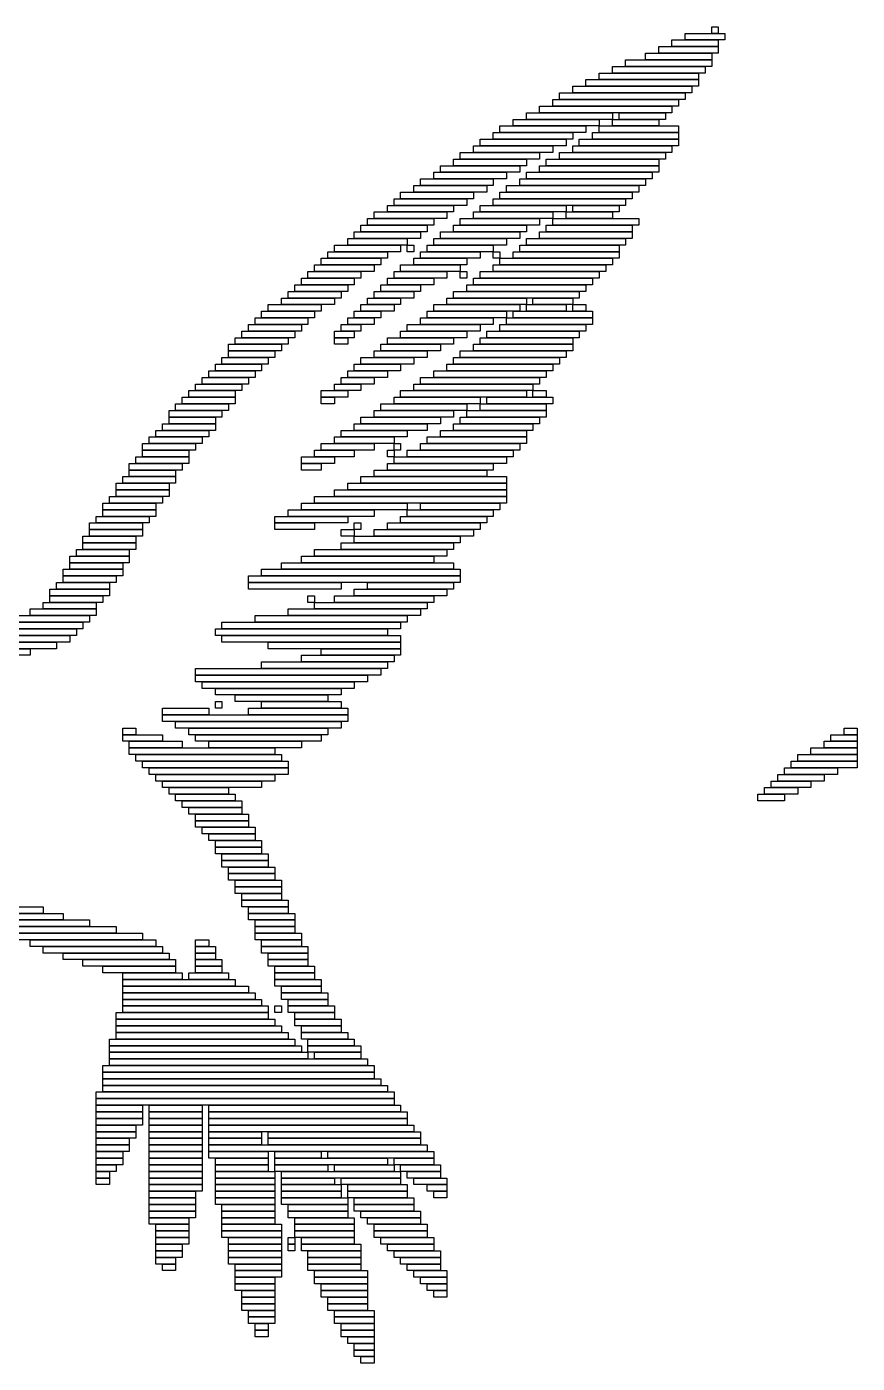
# Model space of a CAD drawing. Extents: x 414 to 630, y 411 to 613.
# Drawn here: x 504.5 to 630, y 411 to 613 of the extents above; entities that cross this region are included whole.
import ezdxf

# ---------------------------------------------------------------- set-up
doc = ezdxf.new("R2010")
doc.units = 0

msp = doc.modelspace()

# ---------------------------------------------------------------- linework, layer by layer
for p, q in [((608, 613), (609, 613)), ((608, 612), (608, 613)), ((609, 613), (609, 612)), ((602, 611), (609, 611)), ((602, 610), (602, 611)), ((604, 612), (610, 612)), ((604, 611), (604, 612)), ((610, 611), (604, 611)), ((609, 612), (608, 612)), ((609, 611), (609, 610)), ((610, 612), (610, 611)), ((598, 609), (608, 609)), ((598, 608), (598, 609)), ((600, 610), (609, 610)), ((600, 609), (600, 610)), ((609, 609), (600, 609)), ((609, 610), (602, 610)), ((608, 609), (608, 608)), ((609, 610), (609, 609)), ((591, 606), (606, 606)), ((591, 605), (591, 606)), ((593, 607), (607, 607)), ((593, 606), (593, 607)), ((607, 606), (593, 606)), ((595, 608), (608, 608)), ((595, 607), (595, 608)), ((608, 607), (595, 607)), ((608, 608), (598, 608)), ((606, 606), (606, 605)), ((607, 607), (607, 606)), ((608, 608), (608, 607)), ((587, 604), (605, 604)), ((587, 603), (587, 604)), ((589, 605), (606, 605)), ((589, 604), (589, 605)), ((606, 604), (589, 604)), ((606, 605), (591, 605)), ((605, 604), (605, 603)), ((606, 605), (606, 604)), ((584, 602), (603, 602)), ((584, 601), (584, 602)), ((585, 603), (604, 603)), ((585, 602), (585, 603)), ((604, 602), (585, 602)), ((605, 603), (587, 603)), ((603, 602), (603, 601)), ((604, 603), (604, 602)), ((580, 600), (593, 600)), ((580, 599), (580, 600)), ((582, 601), (602, 601)), ((582, 600), (582, 601)), ((602, 600), (582, 600)), ((603, 601), (584, 601)), ((593, 600), (593, 599)), ((594, 600), (601, 600)), ((594, 599), (594, 600)), ((601, 600), (601, 599)), ((602, 601), (602, 600)), ((576, 598), (589, 598)), ((576, 597), (576, 598)), ((578, 599), (591, 599)), ((578, 598), (578, 599)), ((591, 598), (578, 598)), ((593, 599), (580, 599)), ((589, 598), (589, 597)), ((591, 599), (591, 598)), ((591, 598), (603, 598)), ((591, 597), (591, 598)), ((593, 599), (600, 599)), ((593, 598), (593, 599)), ((600, 598), (593, 598)), ((601, 599), (594, 599)), ((600, 599), (600, 598)), ((603, 598), (603, 597)), ((573, 596), (586, 596)), ((573, 595), (573, 596)), ((575, 597), (587, 597)), ((575, 596), (575, 597)), ((587, 596), (575, 596)), ((589, 597), (576, 597)), ((586, 596), (586, 595)), ((587, 597), (587, 596)), ((588, 596), (603, 596)), ((588, 595), (588, 596)), ((590, 597), (603, 597)), ((590, 596), (590, 597)), ((603, 596), (590, 596)), ((603, 597), (591, 597)), ((603, 597), (603, 596)), ((603, 596), (603, 595)), ((570, 594), (582, 594)), ((570, 593), (570, 594)), ((572, 595), (584, 595)), ((572, 594), (572, 595)), ((584, 594), (572, 594)), ((586, 595), (573, 595)), ((582, 594), (582, 593)), ((584, 595), (584, 594)), ((585, 594), (601, 594)), ((585, 593), (585, 594)), ((587, 595), (602, 595)), ((587, 594), (587, 595)), ((602, 594), (587, 594)), ((603, 595), (588, 595)), ((601, 594), (601, 593)), ((602, 595), (602, 594)), ((567, 592), (579, 592)), ((567, 591), (567, 592)), ((569, 593), (580, 593)), ((569, 592), (569, 593)), ((580, 592), (569, 592)), ((582, 593), (570, 593)), ((579, 592), (579, 591)), ((580, 593), (580, 592)), ((582, 592), (600, 592)), ((582, 591), (582, 592)), ((583, 593), (600, 593)), ((583, 592), (583, 593)), ((600, 592), (583, 592)), ((601, 593), (585, 593)), ((600, 593), (600, 592)), ((600, 592), (600, 591)), ((564, 590), (575, 590)), ((564, 589), (564, 590)), ((566, 591), (577, 591)), ((566, 590), (566, 591)), ((577, 590), (566, 590)), ((579, 591), (567, 591)), ((575, 590), (575, 589)), ((577, 591), (577, 590)), ((579, 590), (598, 590)), ((579, 589), (579, 590)), ((580, 591), (599, 591)), ((580, 590), (580, 591)), ((599, 590), (580, 590)), ((600, 591), (582, 591)), ((598, 590), (598, 589)), ((599, 591), (599, 590)), ((561, 588), (572, 588)), ((561, 587), (561, 588)), ((563, 589), (574, 589)), ((563, 588), (563, 589)), ((574, 588), (563, 588)), ((575, 589), (564, 589)), ((572, 588), (572, 587)), ((574, 589), (574, 588)), ((576, 588), (596, 588)), ((576, 587), (576, 588)), ((577, 589), (597, 589)), ((577, 588), (577, 589)), ((597, 588), (577, 588)), ((598, 589), (579, 589)), ((596, 588), (596, 587)), ((597, 589), (597, 588)), ((559, 586), (569, 586)), ((559, 585), (559, 586)), ((560, 587), (571, 587)), ((560, 586), (560, 587)), ((571, 586), (560, 586)), ((572, 587), (561, 587)), ((569, 586), (569, 585)), ((571, 587), (571, 586)), ((573, 586), (586, 586)), ((573, 585), (573, 586)), ((575, 587), (595, 587)), ((575, 586), (575, 587)), ((595, 586), (575, 586)), ((596, 587), (576, 587)), ((586, 586), (586, 585)), ((587, 586), (594, 586)), ((587, 585), (587, 586)), ((594, 586), (594, 585)), ((595, 587), (595, 586)), ((556, 584), (566, 584)), ((556, 583), (556, 584)), ((557, 585), (568, 585)), ((557, 584), (557, 585)), ((568, 584), (557, 584)), ((569, 585), (559, 585)), ((566, 584), (566, 583)), ((568, 585), (568, 584)), ((570, 584), (582, 584)), ((570, 583), (570, 584)), ((572, 585), (584, 585)), ((572, 584), (572, 585)), ((584, 584), (572, 584)), ((586, 585), (573, 585)), ((582, 584), (582, 583)), ((584, 585), (584, 584)), ((584, 584), (597, 584)), ((584, 583), (584, 584)), ((586, 585), (593, 585)), ((586, 584), (586, 585)), ((593, 584), (586, 584)), ((594, 585), (587, 585)), ((593, 585), (593, 584)), ((597, 584), (597, 583)), ((554, 582), (564, 582)), ((554, 581), (554, 582)), ((555, 583), (565, 583)), ((555, 582), (555, 583)), ((565, 582), (555, 582)), ((566, 583), (556, 583)), ((564, 582), (564, 581)), ((565, 583), (565, 582)), ((567, 582), (579, 582)), ((567, 581), (567, 582)), ((569, 583), (580, 583)), ((569, 582), (569, 583)), ((580, 582), (569, 582)), ((582, 583), (570, 583)), ((579, 582), (579, 581)), ((580, 583), (580, 582)), ((582, 582), (596, 582)), ((582, 581), (582, 582)), ((583, 583), (596, 583)), ((583, 582), (583, 583)), ((596, 582), (583, 582)), ((597, 583), (584, 583)), ((596, 583), (596, 582)), ((596, 582), (596, 581)), ((551, 580), (561, 580)), ((551, 579), (551, 580)), ((553, 581), (562, 581)), ((553, 580), (553, 581)), ((562, 580), (553, 580)), ((564, 581), (554, 581)), ((561, 580), (561, 579)), ((562, 581), (562, 580)), ((562, 580), (563, 580)), ((562, 579), (562, 580)), ((563, 580), (563, 579)), ((565, 580), (575, 580)), ((565, 579), (565, 580)), ((566, 581), (577, 581)), ((566, 580), (566, 581)), ((577, 580), (566, 580)), ((579, 581), (567, 581)), ((575, 580), (575, 579)), ((577, 581), (577, 580)), ((579, 580), (594, 580)), ((579, 579), (579, 580)), ((580, 581), (595, 581)), ((580, 580), (580, 581)), ((595, 580), (580, 580)), ((596, 581), (582, 581)), ((594, 580), (594, 579)), ((595, 581), (595, 580)), ((549, 578), (558, 578)), ((549, 577), (549, 578)), ((550, 579), (559, 579)), ((550, 578), (550, 579)), ((559, 578), (550, 578)), ((561, 579), (551, 579)), ((558, 578), (558, 577)), ((559, 579), (559, 578)), ((563, 579), (562, 579)), ((563, 578), (571, 578)), ((563, 577), (563, 578)), ((564, 579), (573, 579)), ((564, 578), (564, 579)), ((573, 578), (564, 578)), ((575, 579), (565, 579)), ((571, 578), (571, 577)), ((573, 579), (573, 578)), ((575, 579), (576, 579)), ((575, 578), (575, 579)), ((576, 578), (575, 578)), ((576, 579), (576, 578)), ((576, 578), (593, 578)), ((576, 577), (576, 578)), ((578, 579), (594, 579)), ((578, 578), (578, 579)), ((594, 578), (578, 578)), ((594, 579), (579, 579)), ((593, 578), (593, 577)), ((594, 579), (594, 578)), ((547, 576), (555, 576)), ((547, 575), (547, 576)), ((548, 577), (557, 577)), ((548, 576), (548, 577)), ((557, 576), (548, 576)), ((558, 577), (549, 577)), ((555, 576), (555, 575)), ((557, 577), (557, 576)), ((560, 576), (568, 576)), ((560, 575), (560, 576)), ((561, 577), (570, 577)), ((561, 576), (561, 577)), ((570, 576), (561, 576)), ((571, 577), (563, 577)), ((568, 576), (568, 575)), ((570, 577), (570, 576)), ((570, 576), (571, 576)), ((570, 575), (570, 576)), ((571, 576), (571, 575)), ((573, 576), (591, 576)), ((573, 575), (573, 576)), ((575, 577), (592, 577)), ((575, 576), (575, 577)), ((592, 576), (575, 576)), ((593, 577), (576, 577)), ((591, 576), (591, 575)), ((592, 577), (592, 576)), ((545, 574), (553, 574)), ((545, 573), (545, 574)), ((546, 575), (554, 575)), ((546, 574), (546, 575)), ((554, 574), (546, 574)), ((555, 575), (547, 575)), ((553, 574), (553, 573)), ((554, 575), (554, 574)), ((558, 574), (564, 574)), ((558, 573), (558, 574)), ((559, 575), (566, 575)), ((559, 574), (559, 575)), ((566, 574), (559, 574)), ((568, 575), (560, 575)), ((564, 574), (564, 573)), ((566, 575), (566, 574)), ((571, 575), (570, 575)), ((571, 574), (589, 574)), ((571, 573), (571, 574)), ((572, 575), (590, 575)), ((572, 574), (572, 575)), ((590, 574), (572, 574)), ((591, 575), (573, 575)), ((589, 574), (589, 573)), ((590, 575), (590, 574)), ((543, 572), (551, 572)), ((543, 571), (543, 572)), ((544, 573), (552, 573)), ((544, 572), (544, 573)), ((552, 572), (544, 572)), ((553, 573), (545, 573)), ((551, 572), (551, 571)), ((552, 573), (552, 572)), ((556, 572), (561, 572)), ((556, 571), (556, 572)), ((557, 573), (563, 573)), ((557, 572), (557, 573)), ((563, 572), (557, 572)), ((564, 573), (558, 573)), ((561, 572), (561, 571)), ((563, 573), (563, 572)), ((568, 572), (580, 572)), ((568, 571), (568, 572)), ((569, 573), (588, 573)), ((569, 572), (569, 573)), ((588, 572), (569, 572)), ((589, 573), (571, 573)), ((580, 572), (580, 571)), ((581, 572), (587, 572)), ((581, 571), (581, 572)), ((587, 572), (587, 571)), ((588, 573), (588, 572)), ((540, 570), (548, 570)), ((540, 569), (540, 570)), ((541, 571), (549, 571)), ((541, 570), (541, 571)), ((549, 570), (541, 570)), ((551, 571), (543, 571)), ((548, 570), (548, 569)), ((549, 571), (549, 570)), ((554, 570), (558, 570)), ((554, 569), (554, 570)), ((555, 571), (560, 571)), ((555, 570), (555, 571)), ((560, 570), (555, 570)), ((561, 571), (556, 571)), ((558, 570), (558, 569)), ((560, 571), (560, 570)), ((565, 570), (577, 570)), ((565, 569), (565, 570)), ((566, 571), (579, 571)), ((566, 570), (566, 571)), ((579, 570), (566, 570)), ((580, 571), (568, 571)), ((577, 570), (577, 569)), ((578, 570), (590, 570)), ((578, 569), (578, 570)), ((579, 571), (579, 570)), ((580, 571), (586, 571)), ((580, 570), (580, 571)), ((586, 570), (580, 570)), ((587, 571), (581, 571)), ((586, 571), (586, 570)), ((587, 571), (589, 571)), ((587, 570), (587, 571)), ((589, 570), (587, 570)), ((589, 571), (589, 570)), ((590, 570), (590, 569)), ((538, 568), (546, 568)), ((538, 567), (538, 568)), ((539, 569), (547, 569)), ((539, 568), (539, 569)), ((547, 568), (539, 568)), ((548, 569), (540, 569)), ((546, 568), (546, 567)), ((547, 569), (547, 568)), ((552, 568), (555, 568)), ((552, 567), (552, 568)), ((553, 569), (557, 569)), ((553, 568), (553, 569)), ((557, 568), (553, 568)), ((558, 569), (554, 569)), ((555, 568), (555, 567)), ((557, 569), (557, 568)), ((562, 568), (573, 568)), ((562, 567), (562, 568)), ((564, 569), (575, 569)), ((564, 568), (564, 569)), ((575, 568), (564, 568)), ((577, 569), (565, 569)), ((573, 568), (573, 567)), ((575, 569), (575, 568)), ((576, 568), (589, 568)), ((576, 567), (576, 568)), ((577, 569), (590, 569)), ((577, 568), (577, 569)), ((590, 568), (577, 568)), ((590, 569), (578, 569)), ((589, 568), (589, 567)), ((590, 569), (590, 568)), ((536, 566), (544, 566)), ((536, 565), (536, 566)), ((537, 567), (545, 567)), ((537, 566), (537, 567)), ((545, 566), (537, 566)), ((546, 567), (538, 567)), ((544, 566), (544, 565)), ((545, 567), (545, 566)), ((551, 567), (554, 567)), ((551, 566), (551, 567)), ((554, 566), (551, 566)), ((551, 566), (553, 566)), ((551, 565), (551, 566)), ((555, 567), (552, 567)), ((553, 566), (553, 565)), ((554, 567), (554, 566)), ((559, 566), (569, 566)), ((559, 565), (559, 566)), ((561, 567), (571, 567)), ((561, 566), (561, 567)), ((571, 566), (561, 566)), ((573, 567), (562, 567)), ((569, 566), (569, 565)), ((571, 567), (571, 566)), ((573, 566), (587, 566)), ((573, 565), (573, 566)), ((574, 567), (588, 567)), ((574, 566), (574, 567)), ((588, 566), (574, 566)), ((589, 567), (576, 567)), ((587, 566), (587, 565)), ((588, 567), (588, 566)), ((535, 565), (543, 565)), ((535, 564), (535, 565)), ((543, 564), (535, 564)), ((535, 564), (542, 564)), ((535, 563), (535, 564)), ((544, 565), (536, 565)), ((542, 564), (542, 563)), ((543, 565), (543, 564)), ((553, 565), (551, 565)), ((557, 564), (565, 564)), ((557, 563), (557, 564)), ((558, 565), (567, 565)), ((558, 564), (558, 565)), ((567, 564), (558, 564)), ((569, 565), (559, 565)), ((565, 564), (565, 563)), ((567, 565), (567, 564)), ((570, 564), (586, 564)), ((570, 563), (570, 564)), ((572, 565), (587, 565)), ((572, 564), (572, 565)), ((587, 564), (572, 564)), ((587, 565), (573, 565)), ((586, 564), (586, 563)), ((587, 565), (587, 564)), ((533, 562), (540, 562)), ((533, 561), (533, 562)), ((534, 563), (541, 563)), ((534, 562), (534, 563)), ((541, 562), (534, 562)), ((542, 563), (535, 563)), ((540, 562), (540, 561)), ((541, 563), (541, 562)), ((554, 562), (561, 562)), ((554, 561), (554, 562)), ((555, 563), (563, 563)), ((555, 562), (555, 563)), ((563, 562), (555, 562)), ((565, 563), (557, 563)), ((561, 562), (561, 561)), ((563, 563), (563, 562)), ((568, 562), (584, 562)), ((568, 561), (568, 562)), ((569, 563), (585, 563)), ((569, 562), (569, 563)), ((585, 562), (569, 562)), ((586, 563), (570, 563)), ((584, 562), (584, 561)), ((585, 563), (585, 562)), ((531, 560), (538, 560)), ((531, 559), (531, 560)), ((532, 561), (539, 561)), ((532, 560), (532, 561)), ((539, 560), (532, 560)), ((540, 561), (533, 561)), ((538, 560), (538, 559)), ((539, 561), (539, 560)), ((552, 560), (557, 560)), ((552, 559), (552, 560)), ((553, 561), (559, 561)), ((553, 560), (553, 561)), ((559, 560), (553, 560)), ((561, 561), (554, 561)), ((557, 560), (557, 559)), ((559, 561), (559, 560)), ((564, 560), (582, 560)), ((564, 559), (564, 560)), ((566, 561), (583, 561)), ((566, 560), (566, 561)), ((583, 560), (566, 560)), ((584, 561), (568, 561)), ((582, 560), (582, 559)), ((583, 561), (583, 560)), ((529, 558), (536, 558)), ((529, 557), (529, 558)), ((530, 559), (537, 559)), ((530, 558), (530, 559)), ((537, 558), (530, 558)), ((538, 559), (531, 559)), ((536, 558), (536, 557)), ((537, 559), (537, 558)), ((549, 558), (553, 558)), ((549, 557), (549, 558)), ((551, 559), (555, 559)), ((551, 558), (551, 559)), ((555, 558), (551, 558)), ((557, 559), (552, 559)), ((553, 558), (553, 557)), ((555, 559), (555, 558)), ((561, 558), (580, 558)), ((561, 557), (561, 558)), ((563, 559), (581, 559)), ((563, 558), (563, 559)), ((581, 558), (563, 558)), ((582, 559), (564, 559)), ((580, 558), (580, 557)), ((581, 559), (581, 558)), ((581, 558), (583, 558)), ((581, 557), (581, 558)), ((583, 558), (583, 557)), ((527, 556), (535, 556)), ((527, 555), (527, 556)), ((528, 557), (536, 557)), ((528, 556), (528, 557)), ((536, 556), (528, 556)), ((536, 557), (529, 557)), ((535, 556), (535, 555)), ((536, 557), (536, 556)), ((553, 557), (549, 557)), ((549, 557), (551, 557)), ((549, 556), (549, 557)), ((551, 556), (549, 556)), ((551, 557), (551, 556)), ((558, 556), (571, 556)), ((558, 555), (558, 556)), ((560, 557), (573, 557)), ((560, 556), (560, 557)), ((573, 556), (560, 556)), ((580, 557), (561, 557)), ((571, 556), (571, 555)), ((573, 557), (573, 556)), ((573, 556), (583, 556)), ((573, 555), (573, 556)), ((574, 557), (584, 557)), ((574, 556), (574, 557)), ((584, 556), (574, 556)), ((583, 557), (581, 557)), ((583, 556), (583, 555)), ((584, 557), (584, 556)), ((526, 555), (534, 555)), ((526, 554), (526, 555)), ((534, 554), (526, 554)), ((526, 554), (533, 554)), ((526, 553), (526, 554)), ((535, 555), (527, 555)), ((533, 554), (533, 553)), ((534, 555), (534, 554)), ((555, 554), (567, 554)), ((555, 553), (555, 554)), ((557, 555), (569, 555)), ((557, 554), (557, 555)), ((569, 554), (557, 554)), ((571, 555), (558, 555)), ((567, 554), (567, 553)), ((569, 555), (569, 554)), ((570, 554), (582, 554)), ((570, 553), (570, 554)), ((571, 555), (583, 555)), ((571, 554), (571, 555)), ((583, 554), (571, 554)), ((583, 555), (573, 555)), ((582, 554), (582, 553)), ((583, 555), (583, 554)), ((524, 552), (532, 552)), ((524, 551), (524, 552)), ((525, 553), (533, 553)), ((525, 552), (525, 553)), ((533, 552), (525, 552)), ((533, 553), (526, 553)), ((532, 552), (532, 551)), ((533, 553), (533, 552)), ((552, 552), (562, 552)), ((552, 551), (552, 552)), ((554, 553), (565, 553)), ((554, 552), (554, 553)), ((565, 552), (554, 552)), ((567, 553), (555, 553)), ((562, 552), (562, 551)), ((565, 553), (565, 552)), ((567, 552), (580, 552)), ((567, 551), (567, 552)), ((569, 553), (581, 553)), ((569, 552), (569, 553)), ((581, 552), (569, 552)), ((582, 553), (570, 553)), ((580, 552), (580, 551)), ((581, 553), (581, 552)), ((522, 550), (530, 550)), ((522, 549), (522, 550)), ((523, 551), (531, 551)), ((523, 550), (523, 551)), ((531, 550), (523, 550)), ((532, 551), (524, 551)), ((530, 550), (530, 549)), ((531, 551), (531, 550)), ((549, 550), (557, 550)), ((549, 549), (549, 550)), ((551, 551), (560, 551)), ((551, 550), (551, 551)), ((560, 550), (551, 550)), ((562, 551), (552, 551)), ((557, 550), (557, 549)), ((560, 551), (560, 550)), ((560, 550), (561, 550)), ((560, 549), (560, 550)), ((561, 550), (561, 549)), ((564, 550), (579, 550)), ((564, 549), (564, 550)), ((565, 551), (580, 551)), ((565, 550), (565, 551)), ((580, 550), (565, 550)), ((580, 551), (567, 551)), ((579, 550), (579, 549)), ((580, 551), (580, 550)), ((521, 548), (529, 548)), ((521, 547), (521, 548)), ((530, 549), (522, 549)), ((522, 549), (529, 549)), ((522, 548), (522, 549)), ((529, 548), (522, 548)), ((529, 549), (529, 548)), ((529, 548), (529, 547)), ((546, 548), (551, 548)), ((546, 547), (546, 548)), ((548, 549), (554, 549)), ((548, 548), (548, 549)), ((554, 548), (548, 548)), ((557, 549), (549, 549)), ((551, 548), (551, 547)), ((554, 549), (554, 548)), ((559, 549), (560, 549)), ((559, 548), (559, 549)), ((560, 548), (559, 548)), ((561, 549), (560, 549)), ((560, 549), (560, 548)), ((560, 548), (577, 548)), ((560, 547), (560, 548)), ((562, 549), (578, 549)), ((562, 548), (562, 549)), ((578, 548), (562, 548)), ((579, 549), (564, 549)), ((577, 548), (577, 547)), ((578, 549), (578, 548)), ((520, 547), (528, 547)), ((520, 546), (520, 547)), ((528, 546), (520, 546)), ((520, 546), (527, 546)), ((520, 545), (520, 546)), ((529, 547), (521, 547)), ((527, 546), (527, 545)), ((528, 547), (528, 546)), ((551, 547), (546, 547)), ((546, 547), (549, 547)), ((546, 546), (546, 547)), ((549, 546), (546, 546)), ((549, 547), (549, 546)), ((557, 546), (574, 546)), ((557, 545), (557, 546)), ((559, 547), (575, 547)), ((559, 546), (559, 547)), ((575, 546), (559, 546)), ((577, 547), (560, 547)), ((574, 546), (574, 545)), ((575, 547), (575, 546)), ((518, 544), (526, 544)), ((518, 543), (518, 544)), ((519, 545), (527, 545)), ((519, 544), (519, 545)), ((527, 544), (519, 544)), ((527, 545), (520, 545)), ((526, 544), (526, 543)), ((527, 545), (527, 544)), ((553, 544), (577, 544)), ((553, 543), (553, 544)), ((555, 545), (577, 545)), ((555, 544), (555, 545)), ((577, 544), (555, 544)), ((574, 545), (557, 545)), ((577, 545), (577, 544)), ((577, 544), (577, 543)), ((517, 542), (525, 542)), ((517, 541), (517, 542)), ((526, 543), (518, 543)), ((518, 543), (526, 543)), ((518, 542), (518, 543)), ((526, 542), (518, 542)), ((525, 542), (525, 541)), ((526, 543), (526, 542)), ((548, 542), (577, 542)), ((548, 541), (548, 542)), ((551, 543), (577, 543)), ((551, 542), (551, 543)), ((577, 542), (551, 542)), ((577, 543), (553, 543)), ((577, 543), (577, 542)), ((577, 542), (577, 541)), ((516, 541), (524, 541)), ((516, 540), (516, 541)), ((524, 540), (516, 540)), ((516, 540), (524, 540)), ((516, 539), (516, 540)), ((525, 541), (517, 541)), ((524, 541), (524, 540)), ((524, 540), (524, 539)), ((544, 540), (557, 540)), ((544, 539), (544, 540)), ((546, 541), (562, 541)), ((546, 540), (546, 541)), ((562, 540), (546, 540)), ((577, 541), (548, 541)), ((557, 540), (557, 539)), ((562, 541), (562, 540)), ((562, 540), (575, 540)), ((562, 539), (562, 540)), ((564, 541), (576, 541)), ((564, 540), (564, 541)), ((576, 540), (564, 540)), ((575, 540), (575, 539)), ((576, 541), (576, 540)), ((514, 538), (522, 538)), ((514, 537), (514, 538)), ((515, 539), (523, 539)), ((515, 538), (515, 539)), ((523, 538), (515, 538)), ((524, 539), (516, 539)), ((522, 538), (522, 537)), ((523, 539), (523, 538)), ((542, 539), (553, 539)), ((542, 538), (542, 539)), ((553, 538), (542, 538)), ((542, 538), (548, 538)), ((542, 537), (542, 538)), ((557, 539), (544, 539)), ((548, 538), (548, 537)), ((553, 539), (553, 538)), ((554, 538), (555, 538)), ((554, 537), (554, 538)), ((555, 538), (555, 537)), ((559, 538), (573, 538)), ((559, 537), (559, 538)), ((561, 539), (574, 539)), ((561, 538), (561, 539)), ((574, 538), (561, 538)), ((575, 539), (562, 539)), ((573, 538), (573, 537)), ((574, 539), (574, 538)), ((513, 536), (521, 536)), ((513, 535), (513, 536)), ((522, 537), (514, 537)), ((514, 537), (522, 537)), ((514, 536), (514, 537)), ((522, 536), (514, 536)), ((521, 536), (521, 535)), ((522, 537), (522, 536)), ((548, 537), (542, 537)), ((552, 537), (554, 537)), ((552, 536), (552, 537)), ((554, 536), (552, 536)), ((555, 537), (554, 537)), ((554, 537), (554, 536)), ((554, 536), (570, 536)), ((554, 535), (554, 536)), ((557, 537), (572, 537)), ((557, 536), (557, 537)), ((572, 536), (557, 536)), ((573, 537), (559, 537)), ((570, 536), (570, 535)), ((572, 537), (572, 536)), ((512, 534), (520, 534)), ((512, 533), (512, 534)), ((521, 535), (513, 535)), ((513, 535), (521, 535)), ((513, 534), (513, 535)), ((521, 534), (513, 534)), ((520, 534), (520, 533)), ((521, 535), (521, 534)), ((548, 534), (568, 534)), ((548, 533), (548, 534)), ((552, 535), (569, 535)), ((552, 534), (552, 535)), ((569, 534), (552, 534)), ((570, 535), (554, 535)), ((568, 534), (568, 533)), ((569, 535), (569, 534)), ((511, 533), (520, 533)), ((511, 532), (511, 533)), ((520, 532), (511, 532)), ((511, 532), (519, 532)), ((511, 531), (511, 532)), ((520, 533), (512, 533)), ((519, 532), (519, 531)), ((520, 533), (520, 532)), ((543, 532), (569, 532)), ((543, 531), (543, 532)), ((546, 533), (566, 533)), ((546, 532), (546, 533)), ((566, 532), (546, 532)), ((568, 533), (548, 533)), ((566, 533), (566, 532)), ((569, 532), (569, 531)), ((510, 531), (519, 531)), ((510, 530), (510, 531)), ((519, 530), (510, 530)), ((510, 530), (518, 530)), ((510, 529), (510, 530)), ((519, 531), (511, 531)), ((518, 530), (518, 529)), ((519, 531), (519, 530)), ((538, 530), (570, 530)), ((538, 529), (538, 530)), ((540, 531), (570, 531)), ((540, 530), (540, 531)), ((570, 530), (540, 530)), ((569, 531), (543, 531)), ((570, 531), (570, 530)), ((570, 530), (570, 529)), ((508, 528), (517, 528)), ((508, 527), (508, 528)), ((509, 529), (517, 529)), ((509, 528), (509, 529)), ((517, 528), (509, 528)), ((518, 529), (510, 529)), ((517, 529), (517, 528)), ((517, 528), (517, 527)), ((570, 529), (538, 529)), ((538, 529), (552, 529)), ((538, 528), (538, 529)), ((552, 528), (538, 528)), ((552, 529), (552, 528)), ((554, 528), (568, 528)), ((554, 527), (554, 528)), ((556, 529), (569, 529)), ((556, 528), (556, 529)), ((569, 528), (556, 528)), ((568, 528), (568, 527)), ((569, 529), (569, 528)), ((507, 526), (515, 526)), ((507, 525), (507, 526)), ((517, 527), (508, 527)), ((508, 527), (516, 527)), ((508, 526), (508, 527)), ((516, 526), (508, 526)), ((515, 526), (515, 525)), ((516, 527), (516, 526)), ((547, 527), (548, 527)), ((547, 526), (547, 527)), ((548, 526), (547, 526)), ((548, 527), (548, 526)), ((548, 526), (565, 526)), ((548, 525), (548, 526)), ((551, 527), (566, 527)), ((551, 526), (551, 527)), ((566, 526), (551, 526)), ((568, 527), (554, 527)), ((565, 526), (565, 525)), ((566, 527), (566, 526)), ((491, 524), (514, 524)), ((505, 525), (515, 525)), ((505, 524), (505, 525)), ((515, 524), (505, 524)), ((515, 525), (507, 525)), ((514, 524), (514, 523)), ((515, 525), (515, 524)), ((539, 524), (562, 524)), ((539, 523), (539, 524)), ((544, 525), (564, 525)), ((544, 524), (544, 525)), ((564, 524), (544, 524)), ((565, 525), (548, 525)), ((562, 524), (562, 523)), ((564, 525), (564, 524)), ((514, 523), (491, 523)), ((492, 523), (513, 523)), ((513, 522), (492, 522)), ((493, 522), (512, 522)), ((512, 522), (512, 521)), ((513, 523), (513, 522)), ((533, 522), (559, 522)), ((533, 521), (533, 522)), ((534, 523), (561, 523)), ((534, 522), (534, 523)), ((561, 522), (534, 522)), ((562, 523), (539, 523)), ((559, 522), (559, 521)), ((561, 523), (561, 522)), ((512, 521), (493, 521)), ((495, 521), (511, 521)), ((511, 520), (495, 520)), ((497, 520), (509, 520)), ((509, 520), (509, 519)), ((511, 521), (511, 520)), ((559, 521), (533, 521)), ((534, 521), (561, 521)), ((534, 520), (534, 521)), ((561, 520), (534, 520)), ((541, 520), (561, 520)), ((541, 519), (541, 520)), ((561, 521), (561, 520)), ((561, 520), (561, 519)), ((509, 519), (497, 519)), ((500, 519), (505, 519)), ((505, 518), (500, 518)), ((505, 519), (505, 518)), ((561, 519), (541, 519)), ((546, 518), (560, 518)), ((546, 517), (546, 518)), ((549, 519), (561, 519)), ((549, 518), (549, 519)), ((561, 518), (549, 518)), ((560, 518), (560, 517)), ((561, 519), (561, 518)), ((530, 516), (558, 516)), ((530, 515), (530, 516)), ((540, 517), (559, 517)), ((540, 516), (540, 517)), ((559, 516), (540, 516)), ((560, 517), (546, 517)), ((558, 516), (558, 515)), ((559, 517), (559, 516)), ((558, 515), (530, 515)), ((530, 515), (556, 515)), ((530, 514), (530, 515)), ((556, 514), (530, 514)), ((531, 514), (554, 514)), ((531, 513), (531, 514)), ((554, 514), (554, 513)), ((556, 515), (556, 514)), ((554, 513), (531, 513)), ((533, 513), (552, 513)), ((533, 512), (533, 513)), ((552, 512), (533, 512)), ((536, 512), (550, 512)), ((536, 511), (536, 512)), ((550, 512), (550, 511)), ((552, 513), (552, 512)), ((525, 510), (532, 510)), ((525, 509), (525, 510)), ((532, 510), (532, 509)), ((533, 511), (534, 511)), ((533, 510), (533, 511)), ((534, 510), (533, 510)), ((534, 511), (534, 510)), ((550, 511), (536, 511)), ((538, 510), (553, 510)), ((538, 509), (538, 510)), ((540, 511), (552, 511)), ((540, 510), (540, 511)), ((552, 510), (540, 510)), ((552, 511), (552, 510)), ((553, 510), (553, 509)), ((532, 509), (525, 509)), ((525, 509), (553, 509)), ((525, 508), (525, 509)), ((553, 508), (525, 508)), ((527, 508), (552, 508)), ((527, 507), (527, 508)), ((553, 509), (538, 509)), ((552, 508), (552, 507)), ((553, 509), (553, 508)), ((519, 507), (521, 507)), ((519, 506), (519, 507)), ((521, 506), (519, 506)), ((519, 506), (525, 506)), ((519, 505), (519, 506)), ((525, 505), (519, 505)), ((520, 505), (528, 505)), ((520, 504), (520, 505)), ((521, 507), (521, 506)), ((525, 506), (525, 505)), ((552, 507), (527, 507)), ((528, 505), (528, 504)), ((529, 507), (550, 507)), ((529, 506), (529, 507)), ((550, 506), (529, 506)), ((530, 506), (549, 506)), ((530, 505), (530, 506)), ((549, 505), (530, 505)), ((532, 505), (546, 505)), ((532, 504), (532, 505)), ((546, 505), (546, 504)), ((549, 506), (549, 505)), ((550, 507), (550, 506)), ((625, 505), (630, 505)), ((625, 504), (625, 505)), ((626, 506), (630, 506)), ((626, 505), (626, 506)), ((630, 505), (626, 505)), ((628, 507), (630, 507)), ((628, 506), (628, 507)), ((630, 506), (628, 506)), ((630, 507), (630, 506)), ((630, 506), (630, 505)), ((630, 505), (630, 504)), ((528, 504), (520, 504)), ((520, 504), (542, 504)), ((520, 503), (520, 504)), ((542, 503), (520, 503)), ((521, 503), (543, 503)), ((521, 502), (521, 503)), ((546, 504), (532, 504)), ((542, 504), (542, 503)), ((543, 503), (543, 502)), ((621, 503), (630, 503)), ((621, 502), (621, 503)), ((623, 504), (630, 504)), ((623, 503), (623, 504)), ((630, 503), (623, 503)), ((630, 504), (625, 504)), ((630, 504), (630, 503)), ((630, 503), (630, 502)), ((543, 502), (521, 502)), ((522, 502), (544, 502)), ((522, 501), (522, 502)), ((544, 501), (522, 501)), ((523, 501), (544, 501)), ((523, 500), (523, 501)), ((544, 502), (544, 501)), ((544, 501), (544, 500)), ((619, 501), (627, 501)), ((619, 500), (619, 501)), ((620, 502), (630, 502)), ((620, 501), (620, 502)), ((630, 501), (620, 501)), ((630, 502), (621, 502)), ((627, 501), (627, 500)), ((630, 502), (630, 501)), ((544, 500), (523, 500)), ((524, 500), (542, 500)), ((524, 499), (524, 500)), ((542, 499), (524, 499)), ((525, 499), (540, 499)), ((525, 498), (525, 499)), ((540, 499), (540, 498)), ((542, 500), (542, 499)), ((617, 499), (623, 499)), ((617, 498), (617, 499)), ((618, 500), (625, 500)), ((618, 499), (618, 500)), ((625, 499), (618, 499)), ((627, 500), (619, 500)), ((623, 499), (623, 498)), ((625, 500), (625, 499)), ((540, 498), (525, 498)), ((526, 498), (535, 498)), ((526, 497), (526, 498)), ((535, 497), (526, 497)), ((527, 497), (536, 497)), ((527, 496), (527, 497)), ((535, 498), (535, 497)), ((536, 497), (536, 496)), ((615, 497), (619, 497)), ((615, 496), (615, 497)), ((616, 498), (621, 498)), ((616, 497), (616, 498)), ((621, 497), (616, 497)), ((623, 498), (617, 498)), ((619, 497), (619, 496)), ((621, 498), (621, 497)), ((536, 496), (527, 496)), ((528, 496), (537, 496)), ((528, 495), (528, 496)), ((537, 495), (528, 495)), ((529, 495), (537, 495)), ((529, 494), (529, 495)), ((537, 496), (537, 495)), ((537, 495), (537, 494)), ((619, 496), (615, 496)), ((537, 494), (529, 494)), ((530, 494), (538, 494)), ((530, 493), (530, 494)), ((538, 493), (530, 493)), ((530, 493), (538, 493)), ((530, 492), (530, 493)), ((538, 494), (538, 493)), ((538, 493), (538, 492)), ((538, 492), (530, 492)), ((531, 492), (539, 492)), ((531, 491), (531, 492)), ((539, 491), (531, 491)), ((532, 491), (539, 491)), ((532, 490), (532, 491)), ((539, 492), (539, 491)), ((539, 491), (539, 490)), ((539, 490), (532, 490)), ((533, 490), (540, 490)), ((533, 489), (533, 490)), ((540, 489), (533, 489)), ((533, 489), (540, 489)), ((533, 488), (533, 489)), ((540, 490), (540, 489)), ((540, 489), (540, 488)), ((540, 488), (533, 488)), ((534, 488), (541, 488)), ((534, 487), (534, 488)), ((541, 487), (534, 487)), ((534, 487), (541, 487)), ((534, 486), (534, 487)), ((541, 488), (541, 487)), ((541, 487), (541, 486)), ((541, 486), (534, 486)), ((535, 486), (542, 486)), ((535, 485), (535, 486)), ((542, 485), (535, 485)), ((535, 485), (542, 485)), ((535, 484), (535, 485)), ((542, 486), (542, 485)), ((542, 485), (542, 484)), ((542, 484), (535, 484)), ((536, 484), (543, 484)), ((536, 483), (536, 484)), ((543, 483), (536, 483)), ((536, 483), (543, 483)), ((536, 482), (536, 483)), ((543, 484), (543, 483)), ((543, 483), (543, 482)), ((543, 482), (536, 482)), ((537, 482), (543, 482)), ((537, 481), (537, 482)), ((543, 481), (537, 481)), ((537, 481), (544, 481)), ((537, 480), (537, 481)), ((543, 482), (543, 481)), ((544, 481), (544, 480)), ((495, 480), (507, 480)), ((507, 479), (495, 479)), ((497, 479), (510, 479)), ((507, 480), (507, 479)), ((510, 479), (510, 478)), ((544, 480), (537, 480)), ((538, 480), (544, 480)), ((538, 479), (538, 480)), ((544, 479), (538, 479)), ((538, 479), (545, 479)), ((538, 478), (538, 479)), ((544, 480), (544, 479)), ((545, 479), (545, 478)), ((510, 478), (497, 478)), ((499, 478), (514, 478)), ((514, 477), (499, 477)), ((501, 477), (518, 477)), ((514, 478), (514, 477)), ((518, 477), (518, 476)), ((545, 478), (538, 478)), ((539, 478), (545, 478)), ((539, 477), (539, 478)), ((545, 477), (539, 477)), ((539, 477), (545, 477)), ((539, 476), (539, 477)), ((545, 478), (545, 477)), ((545, 477), (545, 476)), ((518, 476), (501, 476)), ((503, 476), (522, 476)), ((522, 475), (503, 475)), ((505, 475), (524, 475)), ((505, 474), (505, 475)), ((522, 476), (522, 475)), ((524, 475), (524, 474)), ((530, 475), (532, 475)), ((530, 474), (530, 475)), ((532, 475), (532, 474)), ((545, 476), (539, 476)), ((539, 476), (546, 476)), ((539, 475), (539, 476)), ((546, 475), (539, 475)), ((540, 475), (546, 475)), ((540, 474), (540, 475)), ((546, 476), (546, 475)), ((546, 475), (546, 474)), ((524, 474), (505, 474)), ((507, 474), (525, 474)), ((507, 473), (507, 474)), ((525, 473), (507, 473)), ((510, 473), (526, 473)), ((510, 472), (510, 473)), ((525, 474), (525, 473)), ((526, 473), (526, 472)), ((532, 474), (530, 474)), ((530, 474), (533, 474)), ((530, 473), (530, 474)), ((533, 473), (530, 473)), ((530, 473), (533, 473)), ((530, 472), (530, 473)), ((533, 474), (533, 473)), ((533, 473), (533, 472)), ((546, 474), (540, 474)), ((540, 474), (547, 474)), ((540, 473), (540, 474)), ((547, 473), (540, 473)), ((541, 473), (547, 473)), ((541, 472), (541, 473)), ((547, 474), (547, 473)), ((547, 473), (547, 472)), ((526, 472), (510, 472)), ((513, 472), (527, 472)), ((513, 471), (513, 472)), ((527, 471), (513, 471)), ((516, 471), (527, 471)), ((516, 470), (516, 471)), ((527, 472), (527, 471)), ((527, 471), (527, 470)), ((533, 472), (530, 472)), ((530, 472), (534, 472)), ((530, 471), (530, 472)), ((534, 471), (530, 471)), ((530, 471), (534, 471)), ((530, 470), (530, 471)), ((534, 472), (534, 471)), ((534, 471), (534, 470)), ((547, 472), (541, 472)), ((541, 472), (547, 472)), ((541, 471), (541, 472)), ((547, 471), (541, 471)), ((542, 471), (548, 471)), ((542, 470), (542, 471)), ((547, 472), (547, 471)), ((548, 471), (548, 470)), ((527, 470), (516, 470)), ((519, 470), (528, 470)), ((519, 469), (519, 470)), ((528, 469), (519, 469)), ((519, 469), (536, 469)), ((519, 468), (519, 469)), ((528, 470), (528, 469)), ((529, 470), (535, 470)), ((529, 469), (529, 470)), ((535, 469), (529, 469)), ((534, 470), (530, 470)), ((535, 470), (535, 469)), ((536, 469), (536, 468)), ((548, 470), (542, 470)), ((542, 470), (548, 470)), ((542, 469), (542, 470)), ((548, 469), (542, 469)), ((542, 469), (549, 469)), ((542, 468), (542, 469)), ((548, 470), (548, 469)), ((549, 469), (549, 468)), ((536, 468), (519, 468)), ((519, 468), (538, 468)), ((519, 467), (519, 468)), ((538, 467), (519, 467)), ((519, 467), (539, 467)), ((519, 466), (519, 467)), ((538, 468), (538, 467)), ((539, 467), (539, 466)), ((549, 468), (542, 468)), ((543, 468), (549, 468)), ((543, 467), (543, 468)), ((549, 467), (543, 467)), ((543, 467), (550, 467)), ((543, 466), (543, 467)), ((549, 468), (549, 467)), ((550, 467), (550, 466)), ((539, 466), (519, 466)), ((519, 466), (540, 466)), ((519, 465), (519, 466)), ((540, 465), (519, 465)), ((519, 465), (541, 465)), ((519, 464), (519, 465)), ((540, 466), (540, 465)), ((541, 465), (541, 464)), ((542, 465), (543, 465)), ((542, 464), (542, 465)), ((550, 466), (543, 466)), ((543, 465), (543, 464)), ((544, 466), (550, 466)), ((544, 465), (544, 466)), ((550, 465), (544, 465)), ((544, 465), (551, 465)), ((544, 464), (544, 465)), ((550, 466), (550, 465)), ((551, 465), (551, 464)), ((518, 464), (541, 464)), ((518, 463), (518, 464)), ((541, 463), (518, 463)), ((518, 463), (542, 463)), ((518, 462), (518, 463)), ((541, 464), (519, 464)), ((541, 464), (541, 463)), ((543, 464), (542, 464)), ((542, 463), (542, 462)), ((551, 464), (544, 464)), ((545, 464), (551, 464)), ((545, 463), (545, 464)), ((551, 463), (545, 463)), ((545, 463), (552, 463)), ((545, 462), (545, 463)), ((551, 464), (551, 463)), ((552, 463), (552, 462)), ((542, 462), (518, 462)), ((518, 462), (543, 462)), ((518, 461), (518, 462)), ((543, 461), (518, 461)), ((518, 461), (544, 461)), ((518, 460), (518, 461)), ((543, 462), (543, 461)), ((544, 461), (544, 460)), ((552, 462), (545, 462)), ((546, 462), (552, 462)), ((546, 461), (546, 462)), ((552, 461), (546, 461)), ((546, 461), (553, 461)), ((546, 460), (546, 461)), ((552, 462), (552, 461)), ((553, 461), (553, 460)), ((517, 460), (545, 460)), ((517, 459), (517, 460)), ((545, 459), (517, 459)), ((517, 459), (546, 459)), ((517, 458), (517, 459)), ((544, 460), (518, 460)), ((545, 460), (545, 459)), ((553, 460), (546, 460)), ((546, 459), (546, 458)), ((547, 460), (554, 460)), ((547, 459), (547, 460)), ((554, 459), (547, 459)), ((547, 459), (555, 459)), ((547, 458), (547, 459)), ((554, 460), (554, 459)), ((555, 459), (555, 458)), ((546, 458), (517, 458)), ((517, 458), (547, 458)), ((517, 457), (517, 458)), ((547, 457), (517, 457)), ((517, 457), (556, 457)), ((517, 456), (517, 457)), ((555, 458), (547, 458)), ((547, 458), (547, 457)), ((548, 458), (555, 458)), ((548, 457), (548, 458)), ((555, 457), (548, 457)), ((555, 458), (555, 457)), ((556, 457), (556, 456)), ((516, 456), (557, 456)), ((516, 455), (516, 456)), ((557, 455), (516, 455)), ((516, 455), (557, 455)), ((516, 454), (516, 455)), ((556, 456), (517, 456)), ((557, 456), (557, 455)), ((557, 455), (557, 454)), ((557, 454), (516, 454)), ((516, 454), (558, 454)), ((516, 453), (516, 454)), ((558, 453), (516, 453)), ((516, 453), (559, 453)), ((516, 452), (516, 453)), ((558, 454), (558, 453)), ((559, 453), (559, 452)), ((515, 452), (560, 452)), ((515, 451), (515, 452)), ((560, 451), (515, 451)), ((515, 451), (560, 451)), ((515, 450), (515, 451)), ((559, 452), (516, 452)), ((560, 452), (560, 451)), ((560, 451), (560, 450)), ((560, 450), (515, 450)), ((515, 450), (522, 450)), ((515, 449), (515, 450)), ((522, 449), (515, 449)), ((515, 449), (522, 449)), ((515, 448), (515, 449)), ((522, 450), (522, 449)), ((522, 449), (522, 448)), ((523, 450), (531, 450)), ((523, 449), (523, 450)), ((531, 449), (523, 449)), ((523, 449), (531, 449)), ((523, 448), (523, 449)), ((531, 450), (531, 449)), ((531, 449), (531, 448)), ((532, 450), (561, 450)), ((532, 449), (532, 450)), ((561, 449), (532, 449)), ((532, 449), (562, 449)), ((532, 448), (532, 449)), ((561, 450), (561, 449)), ((562, 449), (562, 448)), ((522, 448), (515, 448)), ((515, 448), (522, 448)), ((515, 447), (515, 448)), ((522, 447), (515, 447)), ((515, 447), (521, 447)), ((515, 446), (515, 447)), ((521, 447), (521, 446)), ((522, 448), (522, 447)), ((531, 448), (523, 448)), ((523, 448), (531, 448)), ((523, 447), (523, 448)), ((531, 447), (523, 447)), ((523, 447), (531, 447)), ((523, 446), (523, 447)), ((531, 448), (531, 447)), ((531, 447), (531, 446)), ((562, 448), (532, 448)), ((532, 448), (562, 448)), ((532, 447), (532, 448)), ((562, 447), (532, 447)), ((532, 447), (563, 447)), ((532, 446), (532, 447)), ((562, 448), (562, 447)), ((563, 447), (563, 446)), ((521, 446), (515, 446)), ((515, 446), (521, 446)), ((515, 445), (515, 446)), ((521, 445), (515, 445)), ((515, 445), (520, 445)), ((515, 444), (515, 445)), ((520, 445), (520, 444)), ((521, 446), (521, 445)), ((531, 446), (523, 446)), ((523, 446), (531, 446)), ((523, 445), (523, 446)), ((531, 445), (523, 445)), ((523, 445), (531, 445)), ((523, 444), (523, 445)), ((531, 446), (531, 445)), ((531, 445), (531, 444)), ((563, 446), (532, 446)), ((532, 446), (540, 446)), ((532, 445), (532, 446)), ((540, 445), (532, 445)), ((532, 445), (540, 445)), ((532, 444), (532, 445)), ((540, 446), (540, 445)), ((540, 445), (540, 444)), ((541, 446), (564, 446)), ((541, 445), (541, 446)), ((564, 445), (541, 445)), ((541, 445), (564, 445)), ((541, 444), (541, 445)), ((564, 446), (564, 445)), ((564, 445), (564, 444)), ((520, 444), (515, 444)), ((515, 444), (520, 444)), ((515, 443), (515, 444)), ((520, 443), (515, 443)), ((515, 443), (519, 443)), ((515, 442), (515, 443)), ((519, 443), (519, 442)), ((520, 444), (520, 443)), ((531, 444), (523, 444)), ((523, 444), (531, 444)), ((523, 443), (523, 444)), ((531, 443), (523, 443)), ((523, 443), (531, 443)), ((523, 442), (523, 443)), ((531, 444), (531, 443)), ((531, 443), (531, 442)), ((540, 444), (532, 444)), ((532, 444), (565, 444)), ((532, 443), (532, 444)), ((565, 443), (532, 443)), ((532, 443), (541, 443)), ((532, 442), (532, 443)), ((564, 444), (541, 444)), ((541, 443), (541, 442)), ((542, 443), (549, 443)), ((542, 442), (542, 443)), ((549, 443), (549, 442)), ((550, 443), (566, 443)), ((550, 442), (550, 443)), ((565, 444), (565, 443)), ((566, 443), (566, 442)), ((519, 442), (515, 442)), ((515, 442), (519, 442)), ((515, 441), (515, 442)), ((519, 441), (515, 441)), ((515, 441), (518, 441)), ((515, 440), (515, 441)), ((518, 441), (518, 440)), ((519, 442), (519, 441)), ((531, 442), (523, 442)), ((523, 442), (531, 442)), ((523, 441), (523, 442)), ((531, 441), (523, 441)), ((523, 441), (531, 441)), ((523, 440), (523, 441)), ((531, 442), (531, 441)), ((531, 441), (531, 440)), ((541, 442), (532, 442)), ((533, 442), (541, 442)), ((533, 441), (533, 442)), ((541, 441), (533, 441)), ((533, 441), (541, 441)), ((533, 440), (533, 441)), ((541, 442), (541, 441)), ((541, 441), (541, 440)), ((549, 442), (542, 442)), ((542, 442), (559, 442)), ((542, 441), (542, 442)), ((559, 441), (542, 441)), ((542, 441), (550, 441)), ((542, 440), (542, 441)), ((566, 442), (550, 442)), ((550, 441), (550, 440)), ((551, 441), (560, 441)), ((551, 440), (551, 441)), ((559, 442), (559, 441)), ((560, 442), (566, 442)), ((560, 441), (560, 442)), ((566, 441), (560, 441)), ((560, 441), (560, 440)), ((561, 441), (567, 441)), ((561, 440), (561, 441)), ((566, 442), (566, 441)), ((567, 441), (567, 440)), ((518, 440), (515, 440)), ((515, 440), (517, 440)), ((515, 439), (515, 440)), ((517, 439), (515, 439)), ((515, 439), (517, 439)), ((515, 438), (515, 439)), ((517, 440), (517, 439)), ((517, 439), (517, 438)), ((531, 440), (523, 440)), ((523, 440), (531, 440)), ((523, 439), (523, 440)), ((531, 439), (523, 439)), ((523, 439), (531, 439)), ((523, 438), (523, 439)), ((531, 440), (531, 439)), ((531, 439), (531, 438)), ((541, 440), (533, 440)), ((533, 440), (542, 440)), ((533, 439), (533, 440)), ((542, 439), (533, 439)), ((533, 439), (542, 439)), ((533, 438), (533, 439)), ((550, 440), (542, 440)), ((542, 440), (542, 439)), ((542, 439), (542, 438)), ((543, 440), (561, 440)), ((543, 439), (543, 440)), ((561, 439), (543, 439)), ((543, 439), (551, 439)), ((543, 438), (543, 439)), ((560, 440), (551, 440)), ((551, 439), (551, 438)), ((552, 439), (561, 439)), ((552, 438), (552, 439)), ((567, 440), (561, 440)), ((561, 440), (561, 439)), ((561, 439), (561, 438)), ((562, 440), (567, 440)), ((562, 439), (562, 440)), ((567, 439), (562, 439)), ((563, 439), (568, 439)), ((563, 438), (563, 439)), ((567, 440), (567, 439)), ((568, 439), (568, 438)), ((517, 438), (515, 438)), ((531, 438), (523, 438)), ((523, 438), (531, 438)), ((523, 437), (523, 438)), ((531, 437), (523, 437)), ((523, 437), (530, 437)), ((523, 436), (523, 437)), ((530, 437), (530, 436)), ((531, 438), (531, 437)), ((542, 438), (533, 438)), ((533, 438), (542, 438)), ((533, 437), (533, 438)), ((542, 437), (533, 437)), ((533, 437), (542, 437)), ((533, 436), (533, 437)), ((542, 438), (542, 437)), ((542, 437), (542, 436)), ((551, 438), (543, 438)), ((543, 438), (552, 438)), ((543, 437), (543, 438)), ((552, 437), (543, 437)), ((543, 437), (552, 437)), ((543, 436), (543, 437)), ((561, 438), (552, 438)), ((552, 438), (552, 437)), ((552, 437), (552, 436)), ((553, 438), (562, 438)), ((553, 437), (553, 438)), ((562, 437), (553, 437)), ((553, 437), (562, 437)), ((553, 436), (553, 437)), ((562, 438), (562, 437)), ((562, 437), (562, 436)), ((568, 438), (563, 438)), ((565, 438), (568, 438)), ((565, 437), (565, 438)), ((568, 437), (565, 437)), ((566, 437), (568, 437)), ((566, 436), (566, 437)), ((568, 438), (568, 437)), ((568, 437), (568, 436)), ((530, 436), (523, 436)), ((523, 436), (530, 436)), ((523, 435), (523, 436)), ((530, 435), (523, 435)), ((523, 435), (530, 435)), ((523, 434), (523, 435)), ((530, 436), (530, 435)), ((530, 435), (530, 434)), ((542, 436), (533, 436)), ((533, 436), (542, 436)), ((533, 435), (533, 436)), ((542, 435), (533, 435)), ((534, 435), (542, 435)), ((534, 434), (534, 435)), ((542, 436), (542, 435)), ((542, 435), (542, 434)), ((552, 436), (543, 436)), ((543, 436), (553, 436)), ((543, 435), (543, 436)), ((553, 435), (543, 435)), ((544, 435), (553, 435)), ((544, 434), (544, 435)), ((562, 436), (553, 436)), ((553, 436), (553, 435)), ((553, 435), (553, 434)), ((554, 436), (563, 436)), ((554, 435), (554, 436)), ((563, 435), (554, 435)), ((554, 435), (563, 435)), ((554, 434), (554, 435)), ((563, 436), (563, 435)), ((563, 435), (563, 434)), ((568, 436), (566, 436)), ((530, 434), (523, 434)), ((523, 434), (530, 434)), ((523, 433), (523, 434)), ((530, 433), (523, 433)), ((523, 433), (529, 433)), ((523, 432), (523, 433)), ((529, 433), (529, 432)), ((530, 434), (530, 433)), ((542, 434), (534, 434)), ((534, 434), (542, 434)), ((534, 433), (534, 434)), ((542, 433), (534, 433)), ((534, 433), (542, 433)), ((534, 432), (534, 433)), ((542, 434), (542, 433)), ((542, 433), (542, 432)), ((553, 434), (544, 434)), ((544, 434), (553, 434)), ((544, 433), (544, 434)), ((553, 433), (544, 433)), ((545, 433), (554, 433)), ((545, 432), (545, 433)), ((553, 434), (553, 433)), ((563, 434), (554, 434)), ((554, 433), (554, 432)), ((555, 434), (564, 434)), ((555, 433), (555, 434)), ((564, 433), (555, 433)), ((556, 433), (564, 433)), ((556, 432), (556, 433)), ((564, 434), (564, 433)), ((564, 433), (564, 432)), ((529, 432), (523, 432)), ((524, 432), (529, 432)), ((524, 431), (524, 432)), ((529, 431), (524, 431)), ((524, 431), (529, 431)), ((524, 430), (524, 431)), ((529, 432), (529, 431)), ((529, 431), (529, 430)), ((542, 432), (534, 432)), ((534, 432), (543, 432)), ((534, 431), (534, 432)), ((543, 431), (534, 431)), ((534, 431), (543, 431)), ((534, 430), (534, 431)), ((543, 432), (543, 431)), ((543, 431), (543, 430)), ((554, 432), (545, 432)), ((545, 432), (554, 432)), ((545, 431), (545, 432)), ((554, 431), (545, 431)), ((545, 431), (554, 431)), ((545, 430), (545, 431)), ((554, 432), (554, 431)), ((554, 431), (554, 430)), ((564, 432), (556, 432)), ((557, 432), (565, 432)), ((557, 431), (557, 432)), ((565, 431), (557, 431)), ((557, 431), (565, 431)), ((557, 430), (557, 431)), ((565, 432), (565, 431)), ((565, 431), (565, 430)), ((529, 430), (524, 430)), ((524, 430), (529, 430)), ((524, 429), (524, 430)), ((529, 429), (524, 429)), ((524, 429), (528, 429)), ((524, 428), (524, 429)), ((528, 429), (528, 428)), ((529, 430), (529, 429)), ((543, 430), (534, 430)), ((535, 430), (543, 430)), ((535, 429), (535, 430)), ((543, 429), (535, 429)), ((535, 429), (543, 429)), ((535, 428), (535, 429)), ((543, 430), (543, 429)), ((543, 429), (543, 428)), ((544, 430), (545, 430)), ((544, 429), (544, 430)), ((545, 429), (544, 429)), ((544, 429), (545, 429)), ((544, 428), (544, 429)), ((554, 430), (545, 430)), ((545, 430), (545, 429)), ((545, 429), (545, 428)), ((546, 430), (554, 430)), ((546, 429), (546, 430)), ((554, 429), (546, 429)), ((546, 429), (555, 429)), ((546, 428), (546, 429)), ((554, 430), (554, 429)), ((555, 429), (555, 428)), ((565, 430), (557, 430)), ((558, 430), (566, 430)), ((558, 429), (558, 430)), ((566, 429), (558, 429)), ((559, 429), (566, 429)), ((559, 428), (559, 429)), ((566, 430), (566, 429)), ((566, 429), (566, 428)), ((528, 428), (524, 428)), ((524, 428), (528, 428)), ((524, 427), (524, 428)), ((528, 427), (524, 427)), ((524, 427), (527, 427)), ((524, 426), (524, 427)), ((527, 427), (527, 426)), ((528, 428), (528, 427)), ((543, 428), (535, 428)), ((535, 428), (543, 428)), ((535, 427), (535, 428)), ((543, 427), (535, 427)), ((535, 427), (543, 427)), ((535, 426), (535, 427)), ((543, 428), (543, 427)), ((543, 427), (543, 426)), ((545, 428), (544, 428)), ((555, 428), (546, 428)), ((547, 428), (555, 428)), ((547, 427), (547, 428)), ((555, 427), (547, 427)), ((547, 427), (555, 427)), ((547, 426), (547, 427)), ((555, 428), (555, 427)), ((555, 427), (555, 426)), ((566, 428), (559, 428)), ((560, 428), (567, 428)), ((560, 427), (560, 428)), ((567, 427), (560, 427)), ((561, 427), (567, 427)), ((561, 426), (561, 427)), ((567, 428), (567, 427)), ((567, 427), (567, 426)), ((527, 426), (524, 426)), ((525, 426), (527, 426)), ((525, 425), (525, 426)), ((527, 425), (525, 425)), ((527, 426), (527, 425)), ((543, 426), (535, 426)), ((536, 426), (543, 426)), ((536, 425), (536, 426)), ((543, 425), (536, 425)), ((536, 425), (543, 425)), ((536, 424), (536, 425)), ((543, 426), (543, 425)), ((543, 425), (543, 424)), ((555, 426), (547, 426)), ((547, 426), (555, 426)), ((547, 425), (547, 426)), ((555, 425), (547, 425)), ((548, 425), (556, 425)), ((548, 424), (548, 425)), ((555, 426), (555, 425)), ((556, 425), (556, 424)), ((567, 426), (561, 426)), ((562, 426), (567, 426)), ((562, 425), (562, 426)), ((567, 425), (562, 425)), ((563, 425), (568, 425)), ((563, 424), (563, 425)), ((567, 426), (567, 425)), ((568, 425), (568, 424)), ((543, 424), (536, 424)), ((536, 424), (542, 424)), ((536, 423), (536, 424)), ((542, 423), (536, 423)), ((536, 423), (542, 423)), ((536, 422), (536, 423)), ((542, 424), (542, 423)), ((542, 423), (542, 422)), ((556, 424), (548, 424)), ((548, 424), (556, 424)), ((548, 423), (548, 424)), ((556, 423), (548, 423)), ((549, 423), (556, 423)), ((549, 422), (549, 423)), ((556, 424), (556, 423)), ((556, 423), (556, 422)), ((568, 424), (563, 424)), ((564, 424), (568, 424)), ((564, 423), (564, 424)), ((568, 423), (564, 423)), ((565, 423), (568, 423)), ((565, 422), (565, 423)), ((568, 424), (568, 423)), ((568, 423), (568, 422)), ((542, 422), (536, 422)), ((537, 422), (542, 422)), ((537, 421), (537, 422)), ((542, 421), (537, 421)), ((537, 421), (542, 421)), ((537, 420), (537, 421)), ((542, 422), (542, 421)), ((542, 421), (542, 420)), ((556, 422), (549, 422)), ((549, 422), (556, 422)), ((549, 421), (549, 422)), ((556, 421), (549, 421)), ((550, 421), (556, 421)), ((550, 420), (550, 421)), ((556, 422), (556, 421)), ((556, 421), (556, 420)), ((568, 422), (565, 422)), ((566, 422), (568, 422)), ((566, 421), (566, 422)), ((568, 421), (566, 421)), ((568, 422), (568, 421)), ((542, 420), (537, 420)), ((537, 420), (542, 420)), ((537, 419), (537, 420)), ((542, 419), (537, 419)), ((538, 419), (542, 419)), ((538, 418), (538, 419)), ((542, 420), (542, 419)), ((542, 419), (542, 418)), ((556, 420), (550, 420)), ((550, 420), (556, 420)), ((550, 419), (550, 420)), ((556, 419), (550, 419)), ((551, 419), (557, 419)), ((551, 418), (551, 419)), ((556, 420), (556, 419)), ((557, 419), (557, 418)), ((542, 418), (538, 418)), ((538, 418), (542, 418)), ((538, 417), (538, 418)), ((542, 417), (538, 417)), ((539, 417), (541, 417)), ((539, 416), (539, 417)), ((541, 417), (541, 416)), ((542, 418), (542, 417)), ((557, 418), (551, 418)), ((551, 418), (557, 418)), ((551, 417), (551, 418)), ((557, 417), (551, 417)), ((552, 417), (557, 417)), ((552, 416), (552, 417)), ((557, 418), (557, 417)), ((557, 417), (557, 416)), ((541, 416), (539, 416)), ((539, 416), (541, 416)), ((539, 415), (539, 416)), ((541, 415), (539, 415)), ((541, 416), (541, 415)), ((557, 416), (552, 416)), ((552, 416), (557, 416)), ((552, 415), (552, 416)), ((557, 415), (552, 415)), ((553, 415), (557, 415)), ((553, 414), (553, 415)), ((557, 416), (557, 415)), ((557, 415), (557, 414)), ((557, 414), (553, 414)), ((554, 414), (557, 414)), ((554, 413), (554, 414)), ((557, 413), (554, 413)), ((554, 413), (557, 413)), ((554, 412), (554, 413)), ((557, 414), (557, 413)), ((557, 413), (557, 412)), ((557, 412), (554, 412)), ((555, 412), (557, 412)), ((555, 411), (555, 412)), ((557, 411), (555, 411)), ((557, 412), (557, 411))]:
    msp.add_line(p, q)

doc.saveas('drawing.dxf')
